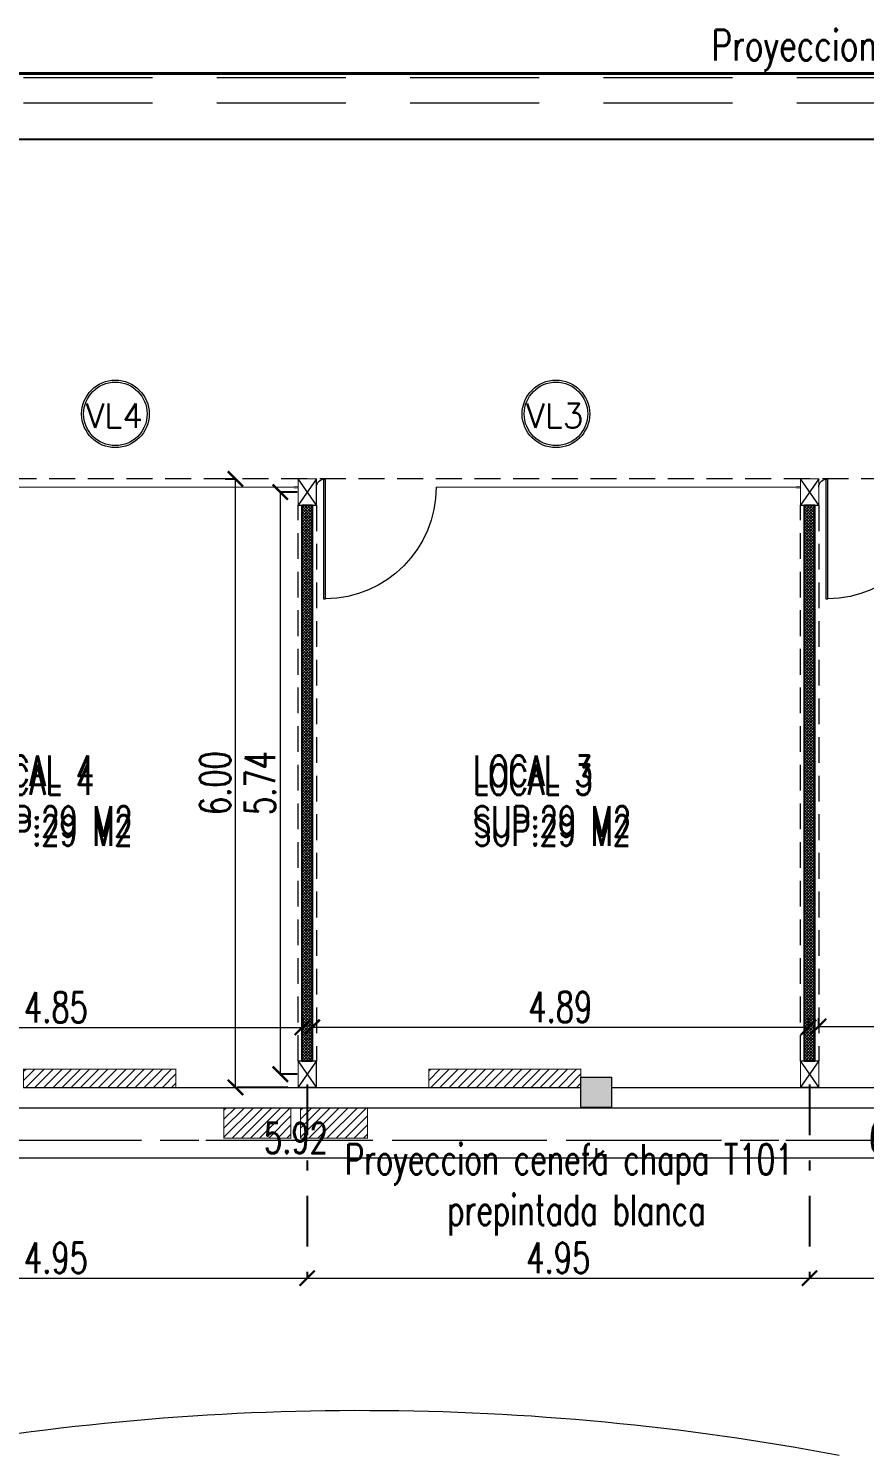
# Model space of a CAD drawing. Header units: millimetres. Extents: x 2828 to 3406, y 849 to 1266.
# Drawn here: x 2937.26 to 2945.5, y 1083.03 to 1097.1 of the extents above; entities that cross this region are included whole.
import ezdxf

# ---------------------------------------------------------------- set-up
doc = ezdxf.new("R2010")
doc.units = ezdxf.units.MM
doc.header["$PDMODE"] = 34
doc.header["$PDSIZE"] = -10
doc.linetypes.add('DASHDOT', pattern=[1, 0.5, -0.25, 0, -0.25])
doc.linetypes.add('DASHED', pattern=[19.05, 12.7, -6.35])
doc.layers.get('DEFPOINTS').update_dxf_attribs({"lineweight": 5})
for name, color, linetype, lineweight in [('0.05', 64, 'Continuous', 5), ('0.10', 161, 'Continuous', 9), ('0.15', 41, 'Continuous', 13), ('0.20', 4, 'Continuous', 15), ('0.30', 1, 'Continuous', 25), ('arq cotas', 152, 'Continuous', 13), ('arq DV', 22, 'Continuous', 5), ('arq tex', 31, 'Continuous', 5), ('AºAº', 140, 'DASHED', 13), ('CARPINTERIA', 141, 'Continuous', 9), ('columnas', 12, 'Continuous', 20), ('equip tx', 220, 'Continuous', 5), ('proyecciones', 221, 'DASHED', 5)]:
    doc.layers.add(name, color=color, linetype=linetype, lineweight=lineweight)
doc.layers.add('estructura', color=30, linetype='Continuous')
doc.layers.add('sombrado muro nuevo', color=7, linetype='Continuous', lineweight=5, true_color=0x757575)
doc.styles.add('100', font='romans.shx', dxfattribs={"width": 0.75, "height": 0.2})
doc.styles.add('250-cts', font='romans.shx', dxfattribs={"width": 0.7, "height": 0.25})
doc.styles.get("Standard").update_dxf_attribs({"font": 'romans.shx'})
doc.dimstyles.new('250', dxfattribs={"dimtxt": 0.3, "dimasz": 0.15, "dimexe": 0, "dimexo": 0.1, "dimgap": 0.05, "dimtad": 1, "dimzin": 0, "dimdsep": 46, "dimtxsty": '250-cts', "dimblk": 'ARCHTICK', "dimcen": 0.02, "dimclrd": 256, "dimclre": 256, "dimclrt": 256, "dimazin": 0, "dimtfac": 1, "dimtofl": 0, "dimtmove": 1, "dimatfit": 0, "dimldrblk": 'OPEN90', "dimfxl": 1, "dimtolj": 1, "dimtzin": 0, "dimlwd": -1, "dimarcsym": 0})
doc.dimstyles.new('COTA250', dxfattribs={"dimtxt": 0.3, "dimasz": 0.2, "dimexe": 0.1, "dimexo": 0.3, "dimgap": 0.09, "dimtad": 0, "dimzin": 0, "dimdsep": 46, "dimtxsty": '250-cts', "dimblk": 'OBLIQUE', "dimcen": 0.1, "dimadec": 0, "dimazin": 0, "dimtfac": 1, "dimtix": 1, "dimtmove": 2, "dimatfit": 3, "dimldrblk": 'DOTBLANK', "dimfxl": 1, "dimtolj": 1, "dimtzin": 0, "dimarcsym": 0})

# ---------------------------------------------------------------- blocks, each defined once
blk = doc.blocks.new('columnas 30')
at = {"layer": '0.05'}
h = blk.add_hatch(color=256, dxfattribs=at)
h.dxf.hatch_style = 1
h.paths.add_polyline_path([(6.23, 50.234), (6.53, 50.234), (6.53, 50.534), (6.23, 50.534)])
at = {"layer": 'columnas'}
blk.add_lwpolyline([(6.23, 50.534), (6.53, 50.534), (6.53, 50.234), (6.23, 50.234), (6.23, 50.534)], dxfattribs=at)
blk = doc.blocks.new('PUERTAS A')
at = {"layer": 'CARPINTERIA'}
blk.add_lwpolyline([(4228.041, 15.105), (4229.221, 15.105), (4229.221, 15.085), (4228.041, 15.085)], close=True, dxfattribs=at)
for radius, start, end in [(0.08, 90, 187.1808), (1.1, 270.0016, 359.4751)]:
    blk.add_arc((4228.121, 15.095), radius, start, end, dxfattribs=at)
blk = doc.blocks.new('_ARCHTICK')
at = {"color": 0, "linetype": 'ByBlock', "const_width": 0.15}
blk.add_lwpolyline([(-0.5, -0.5), (0.5, 0.5)], dxfattribs=at)
blk = doc.blocks.new('*D178')
at = {"layer": 'arq cotas', "linetype": 'DASHDOT', "lineweight": -2, "transparency": 16777216}
for p, q in [((2935.104, 1087.347), (2935.104, 1087.247)), ((2939.955, 1087.347), (2939.955, 1087.247))]:
    blk.add_line(p, q, dxfattribs=at)
at = {"layer": 'arq cotas', "transparency": 16777216}
blk.add_line((2935.104, 1087.247), (2939.955, 1087.247), dxfattribs=at)
at = {"layer": 'DEFPOINTS', "color": 0, "transparency": 16777216}
for p in [(2935.104, 1087.247), (2939.955, 1087.247), (2939.955, 1087.247)]:
    blk.add_point(p, dxfattribs=at)
at = {"layer": 'arq cotas', "transparency": 16777216, "xscale": 0.15, "yscale": 0.15, "zscale": 0.15, "rotation": 180}
blk.add_blockref('_ARCHTICK', (2935.104, 1087.247), dxfattribs=at)
at = {"layer": 'arq cotas', "transparency": 16777216, "xscale": 0.15, "yscale": 0.15, "zscale": 0.15}
blk.add_blockref('_ARCHTICK', (2939.955, 1087.247), dxfattribs=at)
at = {"layer": 'arq cotas', "transparency": 16777216, "insert": (2937.529, 1087.447), "char_height": 0.3, "attachment_point": 5, "style": '250-cts'}
blk.add_mtext('\\A1;4.85', dxfattribs=at)
blk = doc.blocks.new('_Open90')
at = {"color": 0, "linetype": 'ByBlock', "lineweight": -2}
for p, q in [((0, 0), (-1, 0)), ((-0.5, 0.5), (0, 0)), ((0, 0), (-0.5, -0.5))]:
    blk.add_line(p, q, dxfattribs=at)
blk = doc.blocks.new('*D179')
at = {"layer": 'arq cotas', "linetype": 'DASHDOT', "lineweight": -2, "transparency": 16777216}
for p, q in [((2940.055, 1087.35), (2940.055, 1087.25)), ((2944.944, 1087.35), (2944.944, 1087.25))]:
    blk.add_line(p, q, dxfattribs=at)
at = {"layer": 'arq cotas', "transparency": 16777216}
blk.add_line((2940.055, 1087.25), (2944.944, 1087.25), dxfattribs=at)
at = {"layer": 'DEFPOINTS', "color": 0, "transparency": 16777216}
for p in [(2940.055, 1087.25), (2944.944, 1087.25), (2944.944, 1087.25)]:
    blk.add_point(p, dxfattribs=at)
at = {"layer": 'arq cotas', "transparency": 16777216, "xscale": 0.15, "yscale": 0.15, "zscale": 0.15, "rotation": 180}
blk.add_blockref('_ARCHTICK', (2940.055, 1087.25), dxfattribs=at)
at = {"layer": 'arq cotas', "transparency": 16777216, "xscale": 0.15, "yscale": 0.15, "zscale": 0.15}
blk.add_blockref('_ARCHTICK', (2944.944, 1087.25), dxfattribs=at)
at = {"layer": 'arq cotas', "transparency": 16777216, "insert": (2942.499, 1087.45), "char_height": 0.3, "attachment_point": 5, "style": '250-cts'}
blk.add_mtext('\\A1;4.89', dxfattribs=at)
blk = doc.blocks.new('*D180')
at = {"layer": 'arq cotas', "linetype": 'DASHDOT', "lineweight": -2, "transparency": 16777216}
for p, q in [((2945.044, 1087.341), (2945.044, 1087.259)), ((2949.855, 1087.359), (2949.855, 1087.259))]:
    blk.add_line(p, q, dxfattribs=at)
at = {"layer": 'arq cotas', "transparency": 16777216}
blk.add_line((2945.044, 1087.259), (2949.855, 1087.259), dxfattribs=at)
at = {"layer": 'DEFPOINTS', "color": 0, "transparency": 16777216}
for p in [(2945.044, 1087.441), (2949.855, 1087.259), (2949.855, 1087.259)]:
    blk.add_point(p, dxfattribs=at)
at = {"layer": 'arq cotas', "transparency": 16777216, "xscale": 0.15, "yscale": 0.15, "zscale": 0.15, "rotation": 180}
blk.add_blockref('_ARCHTICK', (2945.044, 1087.259), dxfattribs=at)
at = {"layer": 'arq cotas', "transparency": 16777216, "xscale": 0.15, "yscale": 0.15, "zscale": 0.15}
blk.add_blockref('_ARCHTICK', (2949.855, 1087.259), dxfattribs=at)
at = {"layer": 'arq cotas', "transparency": 16777216, "insert": (2947.449, 1087.459), "char_height": 0.3, "attachment_point": 5, "style": '250-cts'}
blk.add_mtext('\\A1;4.81', dxfattribs=at)
blk = doc.blocks.new('*D205')
at = {"layer": 'arq cotas', "linetype": 'DASHDOT', "lineweight": -2, "transparency": 16777216}
for p, q in [((2942.852, 1086.058), (2942.852, 1085.958)), ((2948.852, 1086.058), (2948.852, 1085.958))]:
    blk.add_line(p, q, dxfattribs=at)
at = {"layer": 'arq cotas', "transparency": 16777216}
blk.add_line((2948.852, 1085.958), (2942.852, 1085.958), dxfattribs=at)
at = {"layer": 'DEFPOINTS', "color": 0, "transparency": 16777216}
for p in [(2942.852, 1085.958), (2942.852, 1085.958), (2948.852, 1085.958)]:
    blk.add_point(p, dxfattribs=at)
at = {"layer": 'arq cotas', "transparency": 16777216, "xscale": 0.15, "yscale": 0.15, "zscale": 0.15, "rotation": 180}
blk.add_blockref('_ARCHTICK', (2942.852, 1085.958), dxfattribs=at)
at = {"layer": 'arq cotas', "transparency": 16777216, "xscale": 0.15, "yscale": 0.15, "zscale": 0.15}
blk.add_blockref('_ARCHTICK', (2948.852, 1085.958), dxfattribs=at)
at = {"layer": 'arq cotas', "transparency": 16777216, "insert": (2945.852, 1086.158), "char_height": 0.3, "attachment_point": 5, "style": '250-cts'}
blk.add_mtext('\\A1;6.00', dxfattribs=at)
blk = doc.blocks.new('*D206')
at = {"layer": 'arq cotas', "linetype": 'DASHDOT', "lineweight": -2, "transparency": 16777216}
for p, q in [((2936.936, 1086.058), (2936.936, 1085.958)), ((2942.852, 1086.058), (2942.852, 1085.958))]:
    blk.add_line(p, q, dxfattribs=at)
at = {"layer": 'arq cotas', "transparency": 16777216}
blk.add_line((2942.852, 1085.958), (2936.936, 1085.958), dxfattribs=at)
at = {"layer": 'DEFPOINTS', "color": 0, "transparency": 16777216}
for p in [(2936.936, 1085.958), (2936.936, 1085.958), (2942.852, 1085.958)]:
    blk.add_point(p, dxfattribs=at)
at = {"layer": 'arq cotas', "transparency": 16777216, "xscale": 0.15, "yscale": 0.15, "zscale": 0.15, "rotation": 180}
blk.add_blockref('_ARCHTICK', (2936.936, 1085.958), dxfattribs=at)
at = {"layer": 'arq cotas', "transparency": 16777216, "xscale": 0.15, "yscale": 0.15, "zscale": 0.15}
blk.add_blockref('_ARCHTICK', (2942.852, 1085.958), dxfattribs=at)
at = {"layer": 'arq cotas', "transparency": 16777216, "insert": (2939.894, 1086.158), "char_height": 0.3, "attachment_point": 5, "style": '250-cts'}
blk.add_mtext('\\A1;5.92', dxfattribs=at)
blk = doc.blocks.new('A$C5FEB1AEC')
at = {"layer": '0.05'}
for p, q in [((0.173, -0.369), (0.353, -0.109)), ((0.173, -0.109), (0.353, -0.369))]:
    blk.add_line(p, q, dxfattribs=at)
at = {"layer": 'estructura', "const_width": 0.01}
for points in [[(0.263, -0.109), (0.173, -0.109), (0.173, -0.369), (0.263, -0.369)], [(0.263, -0.109), (0.353, -0.109), (0.353, -0.369), (0.263, -0.369)]]:
    blk.add_lwpolyline(points, dxfattribs=at)
blk = doc.blocks.new('*D310')
at = {"layer": 'arq cotas', "linetype": 'DASHDOT', "lineweight": -2, "transparency": 16777216}
for p, q in [((2935.054, 1086.688), (2935.054, 1084.776)), ((2940.005, 1086.687), (2940.005, 1084.776))]:
    blk.add_line(p, q, dxfattribs=at)
at = {"layer": 'arq cotas', "transparency": 16777216}
blk.add_line((2935.054, 1084.776), (2940.005, 1084.776), dxfattribs=at)
at = {"layer": 'DEFPOINTS', "color": 0, "transparency": 16777216}
for p in [(2935.054, 1086.788), (2940.005, 1086.787), (2940.005, 1084.776)]:
    blk.add_point(p, dxfattribs=at)
at = {"layer": 'arq cotas', "transparency": 16777216, "xscale": 0.15, "yscale": 0.15, "zscale": 0.15, "rotation": 180}
blk.add_blockref('_ARCHTICK', (2935.054, 1084.776), dxfattribs=at)
at = {"layer": 'arq cotas', "transparency": 16777216, "xscale": 0.15, "yscale": 0.15, "zscale": 0.15}
blk.add_blockref('_ARCHTICK', (2940.005, 1084.776), dxfattribs=at)
at = {"layer": 'arq cotas', "transparency": 16777216, "insert": (2937.529, 1084.976), "char_height": 0.3, "attachment_point": 5, "style": '250-cts'}
blk.add_mtext('\\A1;4.95', dxfattribs=at)
blk = doc.blocks.new('*D311')
at = {"layer": 'arq cotas', "linetype": 'DASHDOT', "lineweight": -2, "transparency": 16777216}
for p, q in [((2940.005, 1086.687), (2940.005, 1084.776)), ((2944.955, 1086.687), (2944.955, 1084.776))]:
    blk.add_line(p, q, dxfattribs=at)
at = {"layer": 'arq cotas', "transparency": 16777216}
blk.add_line((2940.005, 1084.776), (2944.955, 1084.776), dxfattribs=at)
at = {"layer": 'DEFPOINTS', "color": 0, "transparency": 16777216}
for p in [(2940.005, 1086.787), (2944.955, 1086.787), (2944.955, 1084.776)]:
    blk.add_point(p, dxfattribs=at)
at = {"layer": 'arq cotas', "transparency": 16777216, "xscale": 0.15, "yscale": 0.15, "zscale": 0.15, "rotation": 180}
blk.add_blockref('_ARCHTICK', (2940.005, 1084.776), dxfattribs=at)
at = {"layer": 'arq cotas', "transparency": 16777216, "xscale": 0.15, "yscale": 0.15, "zscale": 0.15}
blk.add_blockref('_ARCHTICK', (2944.955, 1084.776), dxfattribs=at)
at = {"layer": 'arq cotas', "transparency": 16777216, "insert": (2942.48, 1084.976), "char_height": 0.3, "attachment_point": 5, "style": '250-cts'}
blk.add_mtext('\\A1;4.95', dxfattribs=at)
blk = doc.blocks.new('*D312')
at = {"layer": 'arq cotas', "linetype": 'DASHDOT', "lineweight": -2, "transparency": 16777216}
for p, q in [((2944.955, 1086.687), (2944.955, 1084.776)), ((2949.905, 1086.687), (2949.905, 1084.776))]:
    blk.add_line(p, q, dxfattribs=at)
at = {"layer": 'arq cotas', "transparency": 16777216}
blk.add_line((2944.955, 1084.776), (2949.905, 1084.776), dxfattribs=at)
at = {"layer": 'DEFPOINTS', "color": 0, "transparency": 16777216}
for p in [(2944.955, 1086.787), (2949.905, 1086.787), (2949.905, 1084.776)]:
    blk.add_point(p, dxfattribs=at)
at = {"layer": 'arq cotas', "transparency": 16777216, "xscale": 0.15, "yscale": 0.15, "zscale": 0.15, "rotation": 180}
blk.add_blockref('_ARCHTICK', (2944.955, 1084.776), dxfattribs=at)
at = {"layer": 'arq cotas', "transparency": 16777216, "xscale": 0.15, "yscale": 0.15, "zscale": 0.15}
blk.add_blockref('_ARCHTICK', (2949.905, 1084.776), dxfattribs=at)
at = {"layer": 'arq cotas', "transparency": 16777216, "insert": (2947.43, 1084.976), "char_height": 0.3, "attachment_point": 5, "style": '250-cts'}
blk.add_mtext('\\A1;4.95', dxfattribs=at)
blk = doc.blocks.new('*D314')
at = {"layer": 'arq cotas', "linetype": 'DASHDOT', "lineweight": -2, "transparency": 16777216}
for p, q in [((2939.905, 1092.528), (2939.74, 1092.528)), ((2939.905, 1086.787), (2939.74, 1086.787))]:
    blk.add_line(p, q, dxfattribs=at)
at = {"layer": 'arq cotas', "transparency": 16777216}
blk.add_line((2939.74, 1092.528), (2939.74, 1086.787), dxfattribs=at)
at = {"layer": 'DEFPOINTS', "color": 0, "transparency": 16777216}
for p in [(2940.005, 1092.528), (2939.74, 1086.787), (2940.005, 1086.787)]:
    blk.add_point(p, dxfattribs=at)
at = {"layer": 'arq cotas', "transparency": 16777216, "xscale": 0.15, "yscale": 0.15, "zscale": 0.15}
for p, rotation in [((2939.74, 1092.528), 90), ((2939.74, 1086.787), 270)]:
    blk.add_blockref('_ARCHTICK', p, dxfattribs=dict(at, rotation=rotation))
at = {"layer": 'arq cotas', "transparency": 16777216, "insert": (2939.54, 1089.658), "char_height": 0.3, "attachment_point": 5, "rotation": 90, "style": '250-cts'}
blk.add_mtext('\\A1;5.74', dxfattribs=at)
blk = doc.blocks.new('*D315')
at = {"layer": 'arq cotas', "linetype": 'DASHDOT', "lineweight": -2, "transparency": 16777216}
for p, q in [((2939.198, 1092.658), (2939.298, 1092.658)), ((2939.815, 1086.657), (2939.298, 1086.657))]:
    blk.add_line(p, q, dxfattribs=at)
at = {"layer": 'arq cotas', "transparency": 16777216}
blk.add_line((2939.298, 1086.657), (2939.298, 1092.658), dxfattribs=at)
at = {"layer": 'DEFPOINTS', "color": 0, "transparency": 16777216}
for p in [(2939.298, 1092.658), (2939.298, 1092.658), (2939.915, 1086.657)]:
    blk.add_point(p, dxfattribs=at)
at = {"layer": 'arq cotas', "transparency": 16777216, "xscale": 0.15, "yscale": 0.15, "zscale": 0.15}
for p, rotation in [((2939.298, 1092.658), 90), ((2939.298, 1086.657), 270)]:
    blk.add_blockref('_ARCHTICK', p, dxfattribs=dict(at, rotation=rotation))
at = {"layer": 'arq cotas', "transparency": 16777216, "insert": (2939.098, 1089.658), "char_height": 0.3, "attachment_point": 5, "rotation": 90, "style": '250-cts'}
blk.add_mtext('\\A1;6.00', dxfattribs=at)
blk = doc.blocks.new('_Oblique')
at = {"color": 0, "linetype": 'ByBlock', "lineweight": -2}
blk.add_line((-0.5, -0.5), (0.5, 0.5), dxfattribs=at)
blk = doc.blocks.new('*D264')
at = {"layer": 'arq cotas', "color": 0, "lineweight": -2, "transparency": 16777216}
for p, q in [((2936.936, 1093.942), (2936.936, 1096.107)), ((2936.936, 1096.007), (2945.625, 1096.007)), ((2955.244, 1096.007), (2946.555, 1096.007)), ((2955.244, 1096.007), (2955.244, 1095.907))]:
    blk.add_line(p, q, dxfattribs=at)
at = {"layer": 'DEFPOINTS', "color": 0, "transparency": 16777216}
for p in [(2955.244, 1096.307), (2955.244, 1096.007), (2936.936, 1093.642)]:
    blk.add_point(p, dxfattribs=at)
at = {"layer": 'arq cotas', "color": 0, "lineweight": -2, "transparency": 16777216, "xscale": 0.2, "yscale": 0.2, "zscale": 0.2, "rotation": 180}
blk.add_blockref('_Oblique', (2936.936, 1096.007), dxfattribs=at)
at = {"layer": 'arq cotas', "color": 0, "lineweight": -2, "transparency": 16777216, "xscale": 0.2, "yscale": 0.2, "zscale": 0.2}
blk.add_blockref('_Oblique', (2955.244, 1096.007), dxfattribs=at)
at = {"layer": 'arq cotas', "color": 0, "transparency": 16777216, "insert": (2946.09, 1096.007), "char_height": 0.3, "attachment_point": 5, "style": '250-cts'}
blk.add_mtext('\\A1;18.31', dxfattribs=at)
blk = doc.blocks.new('_DotBlank')
at = {"color": 0, "lineweight": -2}
blk.add_line((-0.5, 0), (-1, 0), dxfattribs=at)
blk.add_circle((0, 0), 0.5, dxfattribs=at)

msp = doc.modelspace()

# ---------------------------------------------------------------- hatches: boundary and pattern name
at = {"layer": 'AºAº'}
h = msp.add_hatch(dxfattribs=at)
h.set_pattern_fill('ANSI31', color=256, scale=0.02)
h.set_pattern_definition([(45, (-14.51983, -0.075), (-0.0449012806, 0.0449012806), [])])
h.paths.add_polyline_path([(2937.211, 1086.837), (2937.211, 1086.657), (2938.711, 1086.657), (2938.711, 1086.837)])
h = msp.add_hatch(dxfattribs=at)
h.set_pattern_fill('ANSI31', color=256, scale=0.02)
h.set_pattern_definition([(45, (-10.52879, -0.075), (-0.0449012806, 0.0449012806), [])])
h.paths.add_polyline_path([(2941.202, 1086.837), (2941.202, 1086.657), (2942.702, 1086.657), (2942.702, 1086.837)])
h = msp.add_hatch(dxfattribs=at)
h.set_pattern_fill('ANSI31', color=256, scale=0.02)
h.set_pattern_definition([(45, (-13.257134, -3e-05), (-0.0449012806, 0.0449012806), [])])
h.paths.add_polyline_path([(2939.845, 1086.457), (2939.185, 1086.457), (2939.185, 1086.157), (2939.845, 1086.157)])
h = msp.add_hatch(dxfattribs=at)
h.set_pattern_fill('ANSI31', color=256, scale=0.02)
h.set_pattern_definition([(45, (-12.50408, -3e-05), (-0.0449012806, 0.0449012806), [])])
h.paths.add_polyline_path([(2940.598, 1086.457), (2939.938, 1086.457), (2939.938, 1086.157), (2940.598, 1086.157)])
at = {"layer": 'sombrado muro nuevo'}
h = msp.add_hatch(dxfattribs=at)
h.set_pattern_fill('_USER', color=256, scale=0.02, angle=45, style=0, double=1, pattern_type=0)
h.set_pattern_definition([(45, (0.111277, 0), (-0.01414213562, 0.01414213562), []), (135, (0.111277, 0), (-0.01414213562, -0.01414213562), [])])
h.paths.add_polyline_path([(2939.955, 1092.398), (2940.055, 1092.398), (2940.055, 1086.917), (2939.955, 1086.917)])
h = msp.add_hatch(dxfattribs=at)
h.set_pattern_fill('_USER', color=256, scale=0.02, angle=45, style=0, double=1, pattern_type=0)
h.set_pattern_definition([(45, (5.061277, 0), (-0.01414213562, 0.01414213562), []), (135, (5.061277, 0), (-0.01414213562, -0.01414213562), [])])
h.paths.add_polyline_path([(2944.905, 1092.398), (2945.005, 1092.398), (2945.005, 1086.917), (2944.905, 1086.917)])

# ---------------------------------------------------------------- linework, layer by layer
at = {"layer": '0.05'}
for p, q in [((2937.211, 1086.657), (2942.702, 1086.657)), ((2943.002, 1086.657), (2948.702, 1086.657)), ((2918.909, 1086.457), (2954.944, 1086.457))]:
    msp.add_line(p, q, dxfattribs=at)
at = {"layer": '0.10', "const_width": 0.01}
for points in [[(2936.324, 1092.575), (2939.915, 1092.577)], [(2941.275, 1092.575), (2944.865, 1092.576)]]:
    msp.add_lwpolyline(points, dxfattribs=at)
at = {"layer": '0.15'}
msp.add_arc((2940.536, 1058.179), 25.29, 79.2686, 100.3576, dxfattribs=at)
at = {"layer": '0.20', "const_width": 0.005}
for points in [[(2939.87, 1092.587), (2939.915, 1092.587), (2939.915, 1092.567), (2939.87, 1092.567)], [(2944.82, 1092.586), (2944.865, 1092.586), (2944.865, 1092.566), (2944.82, 1092.566)]]:
    msp.add_lwpolyline(points, dxfattribs=at)
at = {"layer": '0.30'}
for points in [[(2939.955, 1092.398), (2940.055, 1092.398), (2940.055, 1086.917), (2939.955, 1086.917)], [(2944.905, 1092.398), (2945.005, 1092.398), (2945.005, 1086.917), (2944.905, 1086.917)]]:
    msp.add_lwpolyline(points, close=True, dxfattribs=at)
at = {"layer": 'arq DV'}
for centre, radius in [((2938.115, 1093.299), 0.333), ((2938.115, 1093.299), 0.313), ((2942.456, 1093.299), 0.333), ((2942.456, 1093.299), 0.313)]:
    msp.add_circle(centre, radius, dxfattribs=at)
at = {"layer": 'AºAº', "const_width": 0.01}
for points in [[(2937.211, 1086.657), (2938.711, 1086.657), (2938.711, 1086.837), (2937.211, 1086.837)], [(2941.202, 1086.657), (2942.702, 1086.657), (2942.702, 1086.837), (2941.202, 1086.837)], [(2939.185, 1086.157), (2939.845, 1086.157), (2939.845, 1086.457), (2939.185, 1086.457)], [(2939.938, 1086.157), (2940.598, 1086.157), (2940.598, 1086.457), (2939.938, 1086.457)]]:
    msp.add_lwpolyline(points, close=True, dxfattribs=at)
at = {"layer": 'proyecciones', "color": 251, "ltscale": 0.1, "true_color": 0x6b6b6b}
for p, q in [((2937.211, 1096.617), (2954.794, 1096.617)), ((2937.211, 1096.367), (2954.794, 1096.367))]:
    msp.add_line(p, q, dxfattribs=at)
at = {"layer": 'proyecciones', "ltscale": 0.02}
msp.add_line((2955.244, 1092.658), (2905.439, 1092.658), dxfattribs=at)
at = {"layer": 'proyecciones', "ltscale": 0.1}
msp.add_line((2899.002, 1086.135), (2948.652, 1086.135), dxfattribs=at)
at = {"layer": 'proyecciones', "ltscale": 0.05, "const_width": 0.03}
msp.add_lwpolyline([(2899.552, 1096.657), (2954.944, 1096.657)], dxfattribs=at)
at = {"layer": 'proyecciones', "ltscale": 0.02}
for points in [[(2940.095, 1092.398), (2940.095, 1086.917), (2939.915, 1086.917), (2939.915, 1092.398)], [(2945.045, 1092.398), (2945.045, 1086.917), (2944.865, 1086.917), (2944.865, 1092.398)]]:
    msp.add_lwpolyline(points, close=True, dxfattribs=at)
at = {"layer": 'proyecciones', "color": 1, "ltscale": 0.03}
msp.add_lwpolyline([(2948.652, 1086.135), (2899.002, 1086.132)], dxfattribs=at)

# ---------------------------------------------------------------- block references
at = {"layer": 'CARPINTERIA', "xscale": -1, "rotation": 90}
for p in [(2955.27, 5320.696), (2960.22, 5320.696)]:
    msp.add_blockref('PUERTAS A', p, dxfattribs=at)
at = {"layer": 'columnas'}
msp.add_blockref('columnas 30', (2936.472, 1036.224), dxfattribs=at)
at = {"layer": 'estructura', "rotation": 180}
for p in [(2940.268, 1092.289), (2945.218, 1092.289), (2940.268, 1086.549), (2945.218, 1086.549)]:
    msp.add_blockref('A$C5FEB1AEC', p, dxfattribs=at)

# ---------------------------------------------------------------- texts
at = {"layer": 'arq DV', "char_height": 0.24, "width": 0.29424, "attachment_point": 2}
for s, insert in [('VL4', (2938.105, 1093.401)), ('VL3', (2942.445, 1093.401))]:
    msp.add_mtext(s, dxfattribs=dict(at, insert=insert))
at = {"layer": 'arq tex', "char_height": 0.3, "attachment_point": 1}
for s, insert, style in [('Proyeccion cielorraso Durlock', (2943.99, 1097.085), '100'), ('LOCAL 4\\PSUP:29 M2', (2936.728, 1089.929), '250-cts'), ('LOCAL 3\\PSUP:29 M2', (2941.639, 1089.929), '250-cts')]:
    msp.add_mtext_dynamic_manual_height_columns(s, width=7.76512, gutter_width=12.5, heights=[0], dxfattribs=dict(at, insert=insert, style=style))
at = {"layer": 'arq tex', "linetype": 'Continuous', "ltscale": 0.02, "insert": (2942.586, 1086.098), "char_height": 0.3, "width": 10.26369, "attachment_point": 2, "style": '250-cts'}
msp.add_mtext('Proyeccion cenefa chapa T101\\P prepintada blanca ', dxfattribs=at)
at = {"layer": 'equip tx', "char_height": 0.3, "attachment_point": 1, "style": '250-cts'}
for s, insert in [('LOCAL 4\\PSUP:29 M2', (2936.728, 1089.841)), ('LOCAL 3\\PSUP:29 M2', (2941.639, 1089.841))]:
    msp.add_mtext_dynamic_manual_height_columns(s, width=7.76512, gutter_width=12.5, heights=[0], dxfattribs=dict(at, insert=insert))

# ---------------------------------------------------------------- dimensions: what is measured, and where the dimension line sits
at = {"layer": 'arq cotas'}
dim = msp.add_linear_dim(base=(2955.244, 1096.007), p1=(2936.936, 1093.642), p2=(2955.244, 1096.307), dimstyle='COTA250', override={"dimfxl": 0}, dxfattribs=at)
dim.commit()
dim.dimension.update_dxf_attribs({"geometry": '*D264', "text_midpoint": (2946.09, 1096.007)})
for base, p1, p2, picture, middle in [((2939.298, 1092.658), (2939.915, 1086.657), (2939.298, 1092.658), '*D315', (2939.098, 1089.658)), ((2939.74, 1086.787), (2940.005, 1092.528), (2940.005, 1086.787), '*D314', (2939.54, 1089.658))]:
    dim = msp.add_linear_dim(base=base, p1=p1, p2=p2, angle=90, dimstyle='250', dxfattribs=at)
    dim.commit()
    dim.dimension.update_dxf_attribs({"geometry": picture, "text_midpoint": middle})
for base, p1, p2, picture, middle in [((2939.955, 1087.247), (2935.104, 1087.247), (2939.955, 1087.247), '*D178', (2937.529, 1087.447)), ((2944.944, 1087.25), (2940.055, 1087.25), (2944.944, 1087.25), '*D179', (2942.499, 1087.45)), ((2949.855, 1087.259), (2945.044, 1087.441), (2949.855, 1087.259), '*D180', (2947.449, 1087.459)), ((2940.005, 1084.776), (2935.054, 1086.788), (2940.005, 1086.787), '*D310', (2937.529, 1084.976)), ((2944.955, 1084.776), (2940.005, 1086.787), (2944.955, 1086.787), '*D311', (2942.48, 1084.976)), ((2949.905, 1084.776), (2944.955, 1086.787), (2949.905, 1086.787), '*D312', (2947.43, 1084.976)), ((2936.936, 1085.958), (2942.852, 1085.958), (2936.936, 1085.958), '*D206', (2939.894, 1086.158)), ((2942.852, 1085.958), (2948.852, 1085.958), (2942.852, 1085.958), '*D205', (2945.852, 1086.158))]:
    dim = msp.add_linear_dim(base=base, p1=p1, p2=p2, dimstyle='250', dxfattribs=at)
    dim.commit()
    dim.dimension.update_dxf_attribs({"geometry": picture, "text_midpoint": middle})

doc.saveas('drawing.dxf')
